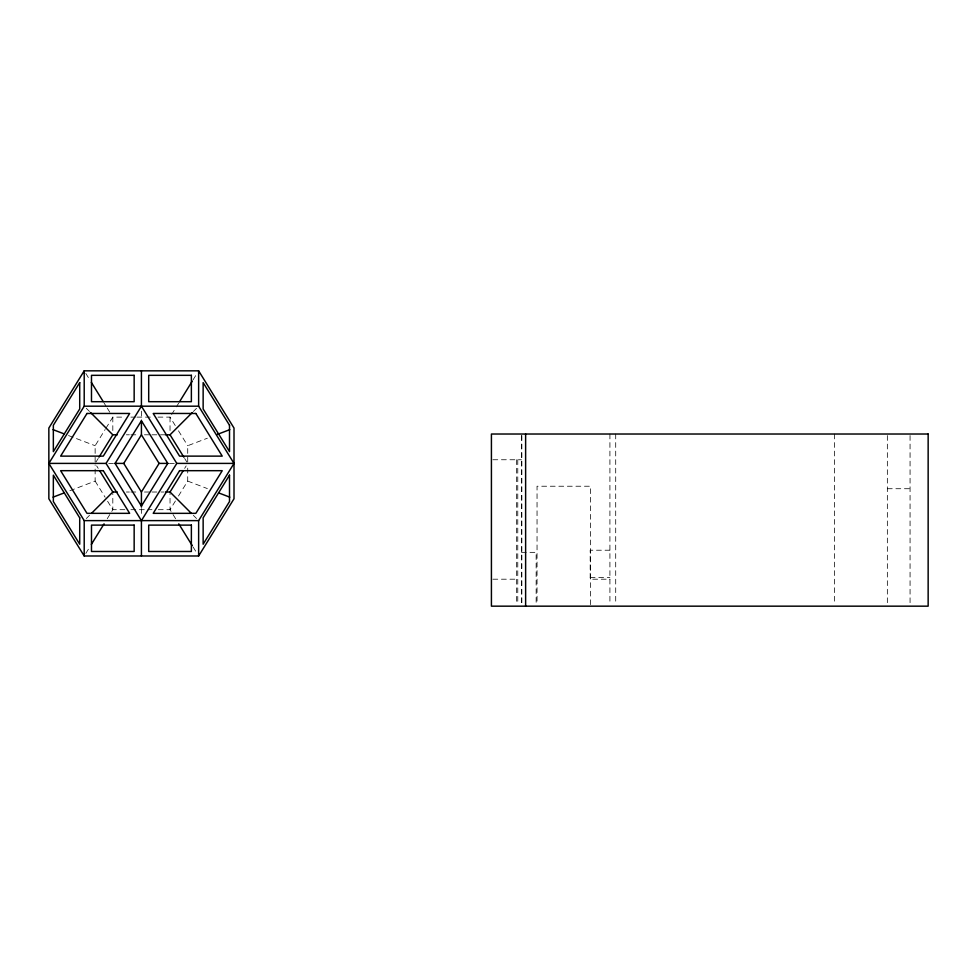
<?xml version="1.0" encoding="UTF-8"?>
<svg xmlns="http://www.w3.org/2000/svg" width="977" height="977" viewBox="0 0 977 977"><rect width="100%" height="100%" fill="white"/><g stroke="black" fill="none" stroke-linecap="round" stroke-linejoin="round"><path stroke-width="0.73" stroke-dasharray="4.88 3.66" d="M95.135 461.938L95.135 445.72L105.137 429.55M105.895 428.317L112.819 417.118L124.861 417.118M95.905 462.158L98.213 458.433M85.805 553.409L88.98 548.268M107.25 518.689L112.819 509.689L112.819 493.483M171.622 414.541L175.591 408.117M176.397 406.835L178.779 402.976M193.08 379.833L196.255 374.692M184.641 468.386L186.18 465.895M175.42 500.981L170.035 509.689L157.993 509.689M178.486 496.011L187.718 481.087L187.718 464.881M86.33 518.506L89.505 515.319M193.348 411.488L196.524 408.313M69.892 490.735L95.135 481.087L95.135 464.881M187.718 461.938L187.718 445.72L207.356 438.221M130.881 417.118L135.4 417.118M136.914 417.118L151.972 417.118M157.993 417.118L170.035 417.118L175.42 425.825M126.375 434.802L129.379 434.802M130.881 434.802L138.416 434.802M144.437 434.802L150.458 434.802M151.972 434.802L165.516 434.802M492.884 459.752L521.413 459.752M108.691 463.403L113.43 463.403M169.424 463.403L175.31 463.403M887.348 488.72L910.063 488.72M126.375 492.017L129.379 492.017M130.881 492.017L138.416 492.017M144.437 492.017L150.458 492.017M151.972 492.017L159.495 492.017M160.997 492.017L164.014 492.017M124.861 509.689L112.819 509.689L105.895 498.502M130.881 509.689L151.972 509.689M609.917 550.222L590.193 550.222L590.193 579.202L609.917 579.202M521.413 552.347L536.153 552.347L536.153 604.678M590.193 577.456L609.917 577.456M492.884 579.202L517.773 579.202M68.488 435.547L95.135 445.72M187.718 481.087L207.356 488.585M86.33 408.313L89.505 411.488M193.348 515.319L196.524 518.506M178.486 430.796L187.718 445.72M184.641 458.433L186.949 462.158M85.805 373.397L88.98 378.539M104.075 402.976L106.456 406.835M107.25 408.117L111.231 414.541M175.591 518.689L170.035 509.689L170.035 493.483M193.08 546.986L196.255 552.127M96.674 465.895L98.213 468.386M95.135 481.087L105.137 497.256M910.063 435.547L910.063 606.167M887.348 435.547L887.348 606.167M834.541 434.02L834.541 604.653M615.705 434.02L615.705 604.653M609.917 434.02L609.917 604.653M590.462 604.653L590.462 486.228L537.045 486.228L537.045 604.653M521.852 435.547L521.852 606.167M521.413 435.547L521.413 606.167M517.773 459.752L517.773 604.678M516.65 459.752L516.65 604.678M170.035 417.118L170.035 433.324M141.421 411.146L141.421 420.061M141.421 508.577L141.421 516.1M112.819 417.118L112.819 433.324"/><path stroke-width="1.47" d="M84.205 370.833L48.85 428.048L48.85 498.771L84.205 555.986L198.636 555.986L234.004 498.771L234.004 428.048L198.636 370.833L84.205 370.833L84.205 406.188L48.85 463.403L84.205 520.619L84.205 555.986M98.982 457.187L112.819 434.802L117.338 434.802M48.85 463.403L106.066 463.403L141.421 406.188L141.421 370.833M114.907 463.403L123.749 463.403L141.421 434.802L141.421 421.246M91.362 544.409L104.075 523.843M179.573 401.694L192.286 381.115M141.421 507.075L141.421 492.017L159.104 463.403L167.946 463.403M141.421 555.986L141.421 520.619L176.788 463.403L234.004 463.403L198.636 520.619L198.636 555.986M165.516 492.017L170.035 492.017L183.102 470.865M91.63 513.206L112.819 492.017L117.338 492.017M165.516 434.802L170.035 434.802L192.286 412.55M53.063 497.159L64.274 492.872M217.175 434.472L229.79 429.648M84.205 406.188L198.636 406.188L234.004 463.403M84.205 520.619L198.636 520.619M53.063 429.648L64.274 433.935M218.579 492.872L229.79 497.159M90.568 412.55L112.819 434.802M170.035 492.017L191.223 513.206M170.035 434.802L183.871 457.187M141.421 406.188L176.788 463.403M141.421 434.802L159.104 463.403M91.362 382.398L103.281 401.694M178.779 523.843L192.286 545.691M123.749 463.403L141.421 492.017M106.066 463.403L141.421 520.619M99.752 470.865L112.819 492.017M525.626 434.02L525.626 606.167M198.636 370.833L198.636 406.188M79.711 382.605L53.344 425.264L53.344 451.63L79.711 408.972L79.711 382.605M86.99 413.466L60.623 456.125L103.281 456.125L129.648 413.466L86.99 413.466M141.421 420.745L115.066 463.403L141.421 506.062L167.788 463.403L141.421 420.745M179.573 470.682L153.206 513.34L195.864 513.34L222.231 470.682L179.573 470.682M229.51 475.176L203.143 517.847L203.143 544.213L229.51 501.543L229.51 475.176M134.154 375.327L91.484 375.327L91.484 401.694L134.154 401.694L134.154 375.327M191.37 375.327L148.699 375.327L148.699 401.694L191.37 401.694L191.37 375.327M195.864 413.466L153.206 413.466L179.573 456.125L222.231 456.125L195.864 413.466M928.15 434.02L491.419 434.02L491.419 606.167L928.15 606.167L928.15 434.02M103.281 470.682L60.623 470.682L86.99 513.34L129.648 513.34L103.281 470.682M134.154 525.113L91.484 525.113L91.484 551.48L134.154 551.48L134.154 525.113M191.37 525.113L148.699 525.113L148.699 551.48L191.37 551.48L191.37 525.113M229.51 425.264L203.143 382.605L203.143 408.972L229.51 451.63L229.51 425.264M79.711 517.847L53.344 475.176L53.344 501.543L79.711 544.213L79.711 517.847"/></g></svg>
